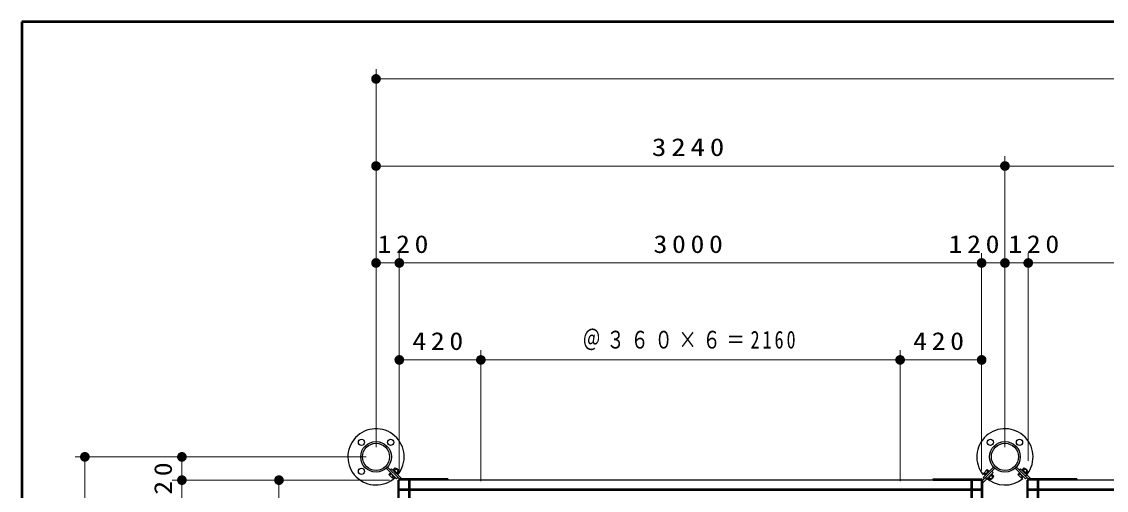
# Model space of a CAD drawing. Units: millimetres on the paper, scale 1:50. Extents: x -365 to 10, y -38 to 257.
# Drawn here: x -365 to -253.2, y 208.7 to 257 of the extents above; entities that cross this region are included whole.
import ezdxf

# ---------------------------------------------------------------- set-up
doc = ezdxf.new("R2010")
doc.units = ezdxf.units.MM
doc.layers.add('LY_1', color=7, linetype='Continuous', lineweight=25)
doc.layers.add('LY_2', color=7, linetype='Continuous', lineweight=13)
doc.styles.add('ＭＳ ゴシック', font='')
doc.styles.get('ＭＳ ゴシック').set_extended_font_data('MS Gothic')

# ---------------------------------------------------------------- blocks, each defined once
blk = doc.blocks.new('filled_dot')
at = {"color": 0, "linetype": 'Continuous', "lineweight": -2, "const_width": 1.25}
blk.add_lwpolyline([(-0.625, 0, 1), (0.625, 0, 1)], format="xyb", close=True, dxfattribs=at)

msp = doc.modelspace()

# ---------------------------------------------------------------- linework, layer by layer
at = {"layer": 'LY_1', "lineweight": 13}
for p, q in [((-328.491, 213.114), (-328.491, 252.099)), ((-328.491, 251.099), (-134.091, 251.099)), ((-328.491, 213.114), (-328.491, 243.114)), ((-263.691, 213.114), (-263.691, 243.114)), ((-263.691, 213.114), (-263.691, 243.114)), ((-328.491, 242.114), (-263.691, 242.114)), ((-263.691, 242.114), (-198.891, 242.114)), ((-326.091, 211.695), (-326.091, 233.114)), ((-266.091, 210.714), (-266.091, 233.114)), ((-261.291, 211.695), (-261.291, 233.114)), ((-328.491, 232.114), (-322.509, 232.114)), ((-326.091, 232.114), (-266.091, 232.114)), ((-269.611, 232.114), (-263.691, 232.114)), ((-263.691, 232.114), (-257.513, 232.114)), ((-261.291, 232.114), (-201.291, 232.114)), ((-326.091, 210.714), (-326.091, 223.114)), ((-317.691, 209.614), (-317.691, 223.114)), ((-274.491, 209.614), (-274.491, 223.114)), ((-266.091, 210.714), (-266.091, 223.114)), ((-326.091, 222.114), (-317.691, 222.114)), ((-317.691, 222.114), (-274.491, 222.114)), ((-274.491, 222.114), (-266.091, 222.114)), ((-329.491, 212.114), (-359.491, 212.114)), ((-358.491, 147.314), (-358.491, 212.114)), ((-348.491, 206.193), (-348.491, 212.114)), ((-328.072, 209.714), (-349.491, 209.714)), ((-348.491, 149.714), (-348.491, 209.714)), ((-327.091, 209.714), (-339.491, 209.714)), ((-338.491, 201.314), (-338.491, 209.714))]:
    msp.add_line(p, q, dxfattribs=at)
at = {"layer": 'LY_1'}
for p, q in [((-327.439, 210.934), (-326.367, 209.862)), ((-327.312, 211.062), (-326.083, 209.834)), ((-327.034, 210.439), (-327.175, 210.298)), ((-326.779, 209.902), (-327.175, 210.298)), ((-326.949, 210.354), (-327.091, 210.213)), ((-327.003, 210.498), (-327.048, 210.453)), ((-326.624, 210.029), (-327.048, 210.453)), ((-327.017, 210.767), (-326.89, 210.894)), ((-326.89, 210.894), (-325.829, 209.834)), ((-326.723, 210.128), (-326.864, 209.986)), ((-326.748, 210.753), (-326.703, 210.798)), ((-326.279, 210.374), (-326.703, 210.798)), ((-326.689, 210.784), (-326.505, 210.968)), ((-326.604, 210.699), (-326.384, 210.92)), ((-326.109, 210.572), (-326.505, 210.968)), ((-326.157, 210.694), (-326.384, 210.92)), ((-326.378, 210.473), (-326.157, 210.694)), ((-326.324, 210.329), (-326.279, 210.374)), ((-326.293, 210.388), (-326.109, 210.572)), ((-264.743, 210.934), (-265.971, 209.706)), ((-264.91, 210.513), (-265.971, 209.452)), ((-264.87, 211.062), (-265.942, 209.989)), ((-265.903, 210.402), (-265.507, 210.798)), ((-265.761, 210.261), (-265.903, 210.402)), ((-265.676, 210.346), (-265.818, 210.487)), ((-265.775, 210.247), (-265.351, 210.671)), ((-265.73, 210.201), (-265.775, 210.247)), ((-265.45, 210.572), (-265.592, 210.713)), ((-265.365, 210.657), (-265.507, 210.798)), ((-265.43, 209.902), (-265.006, 210.326)), ((-265.306, 210.626), (-265.351, 210.671)), ((-265.232, 209.732), (-264.836, 210.128)), ((-265.105, 210.227), (-264.884, 210.006)), ((-265.051, 210.371), (-265.006, 210.326)), ((-265.037, 210.64), (-264.91, 210.513)), ((-265.02, 210.312), (-264.836, 210.128)), ((-262.639, 210.934), (-261.567, 209.862)), ((-262.512, 211.062), (-261.283, 209.834)), ((-262.234, 210.439), (-262.375, 210.298)), ((-261.979, 209.902), (-262.375, 210.298)), ((-262.149, 210.354), (-262.291, 210.213)), ((-262.203, 210.498), (-262.248, 210.453)), ((-261.824, 210.029), (-262.248, 210.453)), ((-262.217, 210.767), (-262.09, 210.894)), ((-262.09, 210.894), (-261.029, 209.834)), ((-261.923, 210.128), (-262.064, 209.986)), ((-261.948, 210.753), (-261.903, 210.798)), ((-261.479, 210.374), (-261.903, 210.798)), ((-261.889, 210.784), (-261.705, 210.968)), ((-261.804, 210.699), (-261.584, 210.92)), ((-261.309, 210.572), (-261.705, 210.968)), ((-261.357, 210.694), (-261.584, 210.92)), ((-261.578, 210.473), (-261.357, 210.694)), ((-261.524, 210.329), (-261.479, 210.374)), ((-261.493, 210.388), (-261.309, 210.572)), ((-326.638, 210.043), (-326.779, 209.902)), ((-326.579, 210.074), (-326.624, 210.029)), ((-326.367, 209.862), (-326.239, 209.989)), ((-326.211, 204.714), (-326.211, 209.714)), ((-321.091, 209.714), (-326.091, 209.714)), ((-326.091, 204.714), (-326.091, 209.714)), ((-321.091, 209.834), (-326.031, 209.834)), ((-268.691, 209.714), (-323.491, 209.714)), ((-321.091, 209.834), (-321.091, 209.714)), ((-271.091, 209.714), (-271.091, 209.834)), ((-271.091, 209.834), (-266.151, 209.834)), ((-271.091, 209.714), (-266.091, 209.714)), ((-266.091, 204.714), (-266.091, 209.714)), ((-265.971, 204.714), (-265.971, 209.654)), ((-265.942, 209.989), (-265.815, 209.862)), ((-265.476, 209.947), (-265.43, 209.902)), ((-265.416, 209.916), (-265.232, 209.732)), ((-265.331, 210.001), (-265.111, 209.78)), ((-265.111, 209.78), (-264.884, 210.006)), ((-261.838, 210.043), (-261.979, 209.902)), ((-261.779, 210.074), (-261.824, 210.029)), ((-261.567, 209.862), (-261.439, 209.989)), ((-261.411, 204.714), (-261.411, 209.714)), ((-256.291, 209.714), (-261.291, 209.714)), ((-261.291, 204.714), (-261.291, 209.714)), ((-256.291, 209.834), (-261.231, 209.834)), ((-203.891, 209.714), (-258.691, 209.714)), ((-256.291, 209.834), (-256.291, 209.714))]:
    msp.add_line(p, q, dxfattribs=at)
at = {"layer": 'LY_1', "color": 140, "lineweight": 50}
for p, q in [((-325.091, 209.714), (-325.091, 149.714)), ((-267.091, 149.714), (-267.091, 209.714)), ((-260.291, 209.714), (-260.291, 149.714)), ((-266.091, 208.714), (-326.091, 208.714)), ((-201.291, 208.714), (-261.291, 208.714))]:
    msp.add_line(p, q, dxfattribs=at)
at = {"layer": 'LY_1'}
for centre, radius in [((-329.991, 213.614), 0.32), ((-328.491, 212.114), 1.58), ((-328.491, 212.114), 1.398), ((-326.991, 213.614), 0.32), ((-265.191, 213.614), 0.32), ((-263.691, 212.114), 1.58), ((-263.691, 212.114), 1.58), ((-263.691, 212.114), 1.398), ((-263.691, 212.114), 1.398), ((-262.191, 213.614), 0.32), ((-329.991, 210.614), 0.32)]:
    msp.add_circle(centre, radius, dxfattribs=at)
for centre, radius, start, end in [((-328.491, 212.114), 2.9, 320.34217, 313.22157), ((-263.691, 212.114), 2.9, 316.77843, 219.65783), ((-326.031, 209.654), 0.18, 90, 180), ((-266.151, 209.654), 0.18, 0, 90), ((-263.691, 212.114), 2.9, 226.77843, 309.65783), ((-261.231, 209.654), 0.18, 90, 180)]:
    msp.add_arc(centre, radius, start, end, dxfattribs=at)
at = {"layer": 'LY_2', "lineweight": 50}
for p, q in [((0, 257), (-365, 257)), ((-365, 257), (-365, 0))]:
    msp.add_line(p, q, dxfattribs=at)

# ---------------------------------------------------------------- block references
at = {"layer": 'LY_1', "lineweight": 13, "xscale": 0.4, "yscale": 0.4}
for p in [(-328.491, 251.099), (-328.491, 242.114), (-263.691, 242.114), (-328.491, 232.114), (-326.091, 232.114), (-266.091, 232.114), (-263.691, 232.114), (-261.291, 232.114), (-326.091, 222.114), (-317.691, 222.114), (-274.491, 222.114)]:
    msp.add_blockref('filled_dot', p, dxfattribs=at)
for p, rotation in [((-263.691, 242.114), 180), ((-326.091, 232.114), 180), ((-266.091, 232.114), 180), ((-263.691, 232.114), 180), ((-261.291, 232.114), 180), ((-317.691, 222.114), 180), ((-274.491, 222.114), 180), ((-266.091, 222.114), 180), ((-358.491, 212.114), 270), ((-348.491, 212.114), 270), ((-348.491, 209.714), 270), ((-348.491, 209.714), 90), ((-338.491, 209.714), 270)]:
    msp.add_blockref('filled_dot', p, dxfattribs=dict(at, rotation=rotation))

# ---------------------------------------------------------------- texts
at = {"layer": 'LY_1', "char_height": 1.833, "attachment_point": 8, "style": 'ＭＳ ゴシック'}
for s, insert in [('\\T1.33;\\W1.2;3240', (-296.091, 243.114)), ('\\T1.33;\\W1.15;120', (-325.478, 233.114)), ('\\T1.33;\\W1.15;3000', (-296.091, 233.114)), ('\\T1.33;\\W1.15;120', (-266.642, 233.114)), ('\\T1.33;\\W1.15;120', (-260.481, 233.114)), ('\\T1.33;\\W1.15;420', (-321.891, 223.114)), ('\\T1.32;\\W0.75;＠３６０×６＝2160', (-296.091, 223.114)), ('\\T1.33;\\W1.15;420', (-270.291, 223.114))]:
    msp.add_mtext(s, dxfattribs=dict(at, insert=insert))
at = {"layer": 'LY_1', "insert": (-349.491, 209.162), "char_height": 1.833, "attachment_point": 8, "rotation": 90, "style": 'ＭＳ ゴシック'}
msp.add_mtext('\\T1.33;\\W1.15;120', dxfattribs=at)

doc.saveas('drawing.dxf')
